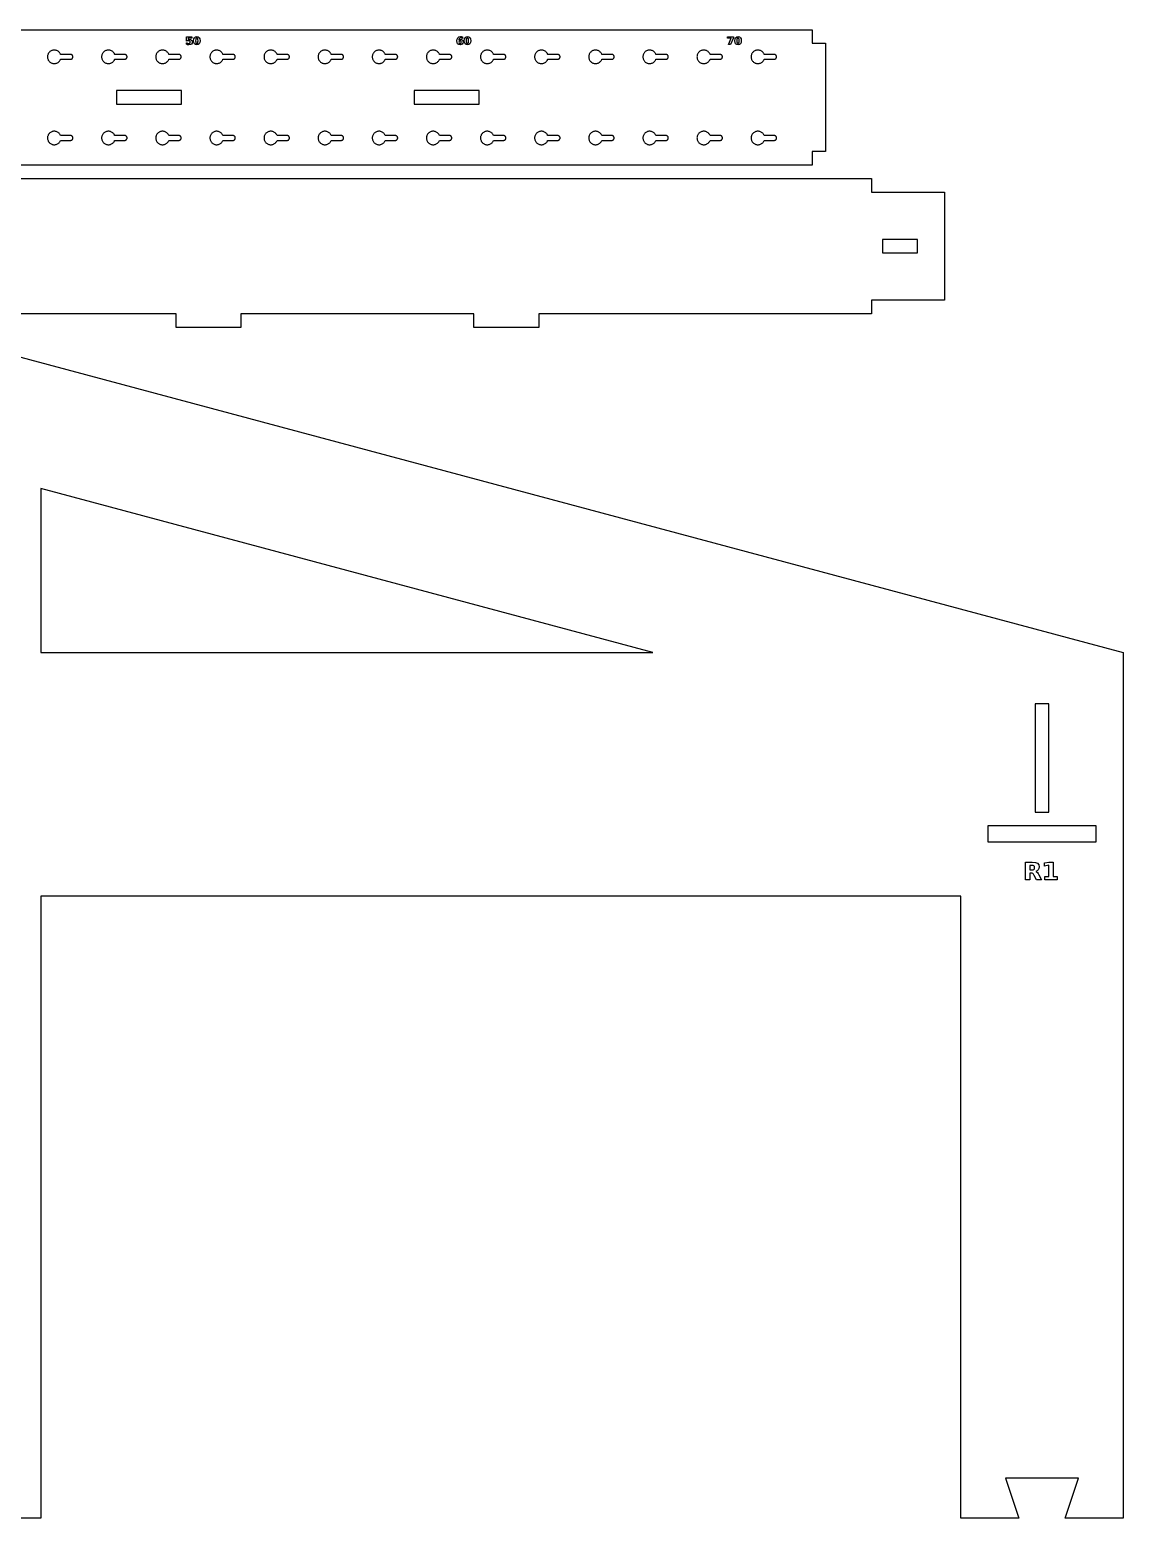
# Model space of a CAD drawing. Header units: millimetres. Extents: x 12 to 872, y 12 to 563.
# Drawn here: x 468 to 872, y 12 to 563 of the extents above; entities that cross this region are included whole.
import ezdxf

# ---------------------------------------------------------------- set-up
doc = ezdxf.new("R2010")
doc.units = ezdxf.units.MM
doc.layers.add('CUT', color=1, linetype='Continuous')
doc.layers.add('ENGRAVE', color=5, linetype='Continuous')

msp = doc.modelspace()

# ---------------------------------------------------------------- linework, layer by layer
at = {"layer": 'CUT', "color": 1}
for points in [[(12.5, 557.72), (17.5, 557.72), (17.5, 562.72), (757.5, 562.72), (757.5, 557.72), (762.5, 557.72), (762.5, 517.72), (757.5, 517.72), (757.5, 512.72), (17.5, 512.72), (17.5, 517.72), (12.5, 517.72)], [(479.09, 550.79), (479.27, 550.95), (479.43, 551.13), (479.58, 551.33), (479.7, 551.54), (479.81, 551.76), (479.83, 551.82), (483.5, 551.82), (483.59, 551.82), (483.68, 551.84), (483.76, 551.86), (483.84, 551.89), (483.92, 551.92), (484, 551.97), (484.07, 552.02), (484.14, 552.08), (484.2, 552.15), (484.25, 552.22), (484.29, 552.29), (484.33, 552.37), (484.36, 552.46), (484.38, 552.54), (484.4, 552.63), (484.4, 552.72), (484.4, 552.81), (484.38, 552.89), (484.36, 552.98), (484.33, 553.06), (484.29, 553.14), (484.25, 553.22), (484.2, 553.29), (484.14, 553.35), (484.07, 553.41), (484, 553.47), (483.92, 553.51), (483.84, 553.55), (483.76, 553.58), (483.68, 553.6), (483.59, 553.61), (483.5, 553.62), (479.83, 553.62), (479.81, 553.67), (479.7, 553.9), (479.58, 554.11), (479.43, 554.3), (479.27, 554.49), (479.09, 554.65), (478.89, 554.8), (478.68, 554.92), (478.46, 555.03), (478.23, 555.11), (477.99, 555.17), (477.75, 555.21), (477.5, 555.22), (477.25, 555.21), (477.01, 555.17), (476.77, 555.11), (476.54, 555.03), (476.32, 554.92), (476.11, 554.8), (475.91, 554.65), (475.73, 554.49), (475.57, 554.3), (475.42, 554.11), (475.3, 553.9), (475.19, 553.67), (475.11, 553.44), (475.05, 553.21), (475.01, 552.96), (475, 552.72), (475.01, 552.47), (475.05, 552.23), (475.11, 551.99), (475.19, 551.76), (475.3, 551.54), (475.42, 551.33), (475.57, 551.13), (475.73, 550.95), (475.91, 550.79), (476.11, 550.64), (476.32, 550.51), (476.54, 550.41), (476.77, 550.33), (477.01, 550.27), (477.25, 550.23), (477.5, 550.22), (477.75, 550.23), (477.99, 550.27), (478.23, 550.33), (478.46, 550.41), (478.68, 550.51), (478.89, 550.64)], [(499.09, 550.79), (499.27, 550.95), (499.43, 551.13), (499.58, 551.33), (499.7, 551.54), (499.81, 551.76), (499.83, 551.82), (503.5, 551.82), (503.59, 551.82), (503.68, 551.84), (503.76, 551.86), (503.84, 551.89), (503.92, 551.92), (504, 551.97), (504.07, 552.02), (504.14, 552.08), (504.2, 552.15), (504.25, 552.22), (504.29, 552.29), (504.33, 552.37), (504.36, 552.46), (504.38, 552.54), (504.4, 552.63), (504.4, 552.72), (504.4, 552.81), (504.38, 552.89), (504.36, 552.98), (504.33, 553.06), (504.29, 553.14), (504.25, 553.22), (504.2, 553.29), (504.14, 553.35), (504.07, 553.41), (504, 553.47), (503.92, 553.51), (503.84, 553.55), (503.76, 553.58), (503.68, 553.6), (503.59, 553.61), (503.5, 553.62), (499.83, 553.62), (499.81, 553.67), (499.7, 553.9), (499.58, 554.11), (499.43, 554.3), (499.27, 554.49), (499.09, 554.65), (498.89, 554.8), (498.68, 554.92), (498.46, 555.03), (498.23, 555.11), (497.99, 555.17), (497.75, 555.21), (497.5, 555.22), (497.25, 555.21), (497.01, 555.17), (496.77, 555.11), (496.54, 555.03), (496.32, 554.92), (496.11, 554.8), (495.91, 554.65), (495.73, 554.49), (495.57, 554.3), (495.42, 554.11), (495.3, 553.9), (495.19, 553.67), (495.11, 553.44), (495.05, 553.21), (495.01, 552.96), (495, 552.72), (495.01, 552.47), (495.05, 552.23), (495.11, 551.99), (495.19, 551.76), (495.3, 551.54), (495.42, 551.33), (495.57, 551.13), (495.73, 550.95), (495.91, 550.79), (496.11, 550.64), (496.32, 550.51), (496.54, 550.41), (496.77, 550.33), (497.01, 550.27), (497.25, 550.23), (497.5, 550.22), (497.75, 550.23), (497.99, 550.27), (498.23, 550.33), (498.46, 550.41), (498.68, 550.51), (498.89, 550.64)], [(518.89, 550.64), (519.09, 550.79), (519.27, 550.95), (519.43, 551.13), (519.58, 551.33), (519.7, 551.54), (519.81, 551.76), (519.83, 551.82), (523.5, 551.82), (523.59, 551.82), (523.68, 551.84), (523.76, 551.86), (523.84, 551.89), (523.92, 551.92), (524, 551.97), (524.07, 552.02), (524.14, 552.08), (524.2, 552.15), (524.25, 552.22), (524.29, 552.29), (524.33, 552.37), (524.36, 552.46), (524.38, 552.54), (524.4, 552.63), (524.4, 552.72), (524.4, 552.81), (524.38, 552.89), (524.36, 552.98), (524.33, 553.06), (524.29, 553.14), (524.25, 553.22), (524.2, 553.29), (524.14, 553.35), (524.07, 553.41), (524, 553.47), (523.92, 553.51), (523.84, 553.55), (523.76, 553.58), (523.68, 553.6), (523.59, 553.61), (523.5, 553.62), (519.83, 553.62), (519.81, 553.67), (519.7, 553.9), (519.58, 554.11), (519.43, 554.3), (519.27, 554.49), (519.09, 554.65), (518.89, 554.8), (518.68, 554.92), (518.46, 555.03), (518.23, 555.11), (517.99, 555.17), (517.75, 555.21), (517.5, 555.22), (517.25, 555.21), (517.01, 555.17), (516.77, 555.11), (516.54, 555.03), (516.32, 554.92), (516.11, 554.8), (515.91, 554.65), (515.73, 554.49), (515.57, 554.3), (515.42, 554.11), (515.3, 553.9), (515.19, 553.67), (515.11, 553.44), (515.05, 553.21), (515.01, 552.96), (515, 552.72), (515.01, 552.47), (515.05, 552.23), (515.11, 551.99), (515.19, 551.76), (515.3, 551.54), (515.42, 551.33), (515.57, 551.13), (515.73, 550.95), (515.91, 550.79), (516.11, 550.64), (516.32, 550.51), (516.54, 550.41), (516.77, 550.33), (517.01, 550.27), (517.25, 550.23), (517.5, 550.22), (517.75, 550.23), (517.99, 550.27), (518.23, 550.33), (518.46, 550.41), (518.68, 550.51)], [(539.09, 550.79), (539.27, 550.95), (539.43, 551.13), (539.58, 551.33), (539.7, 551.54), (539.81, 551.76), (539.83, 551.82), (543.5, 551.82), (543.59, 551.82), (543.68, 551.84), (543.76, 551.86), (543.84, 551.89), (543.92, 551.92), (544, 551.97), (544.07, 552.02), (544.14, 552.08), (544.2, 552.15), (544.25, 552.22), (544.29, 552.29), (544.33, 552.37), (544.36, 552.46), (544.38, 552.54), (544.4, 552.63), (544.4, 552.72), (544.4, 552.81), (544.38, 552.89), (544.36, 552.98), (544.33, 553.06), (544.29, 553.14), (544.25, 553.22), (544.2, 553.29), (544.14, 553.35), (544.07, 553.41), (544, 553.47), (543.92, 553.51), (543.84, 553.55), (543.76, 553.58), (543.68, 553.6), (543.59, 553.61), (543.5, 553.62), (539.83, 553.62), (539.81, 553.67), (539.7, 553.9), (539.58, 554.11), (539.43, 554.3), (539.27, 554.49), (539.09, 554.65), (538.89, 554.8), (538.68, 554.92), (538.46, 555.03), (538.23, 555.11), (537.99, 555.17), (537.75, 555.21), (537.5, 555.22), (537.25, 555.21), (537.01, 555.17), (536.77, 555.11), (536.54, 555.03), (536.32, 554.92), (536.11, 554.8), (535.91, 554.65), (535.73, 554.49), (535.57, 554.3), (535.42, 554.11), (535.3, 553.9), (535.19, 553.67), (535.11, 553.44), (535.05, 553.21), (535.01, 552.96), (535, 552.72), (535.01, 552.47), (535.05, 552.23), (535.11, 551.99), (535.19, 551.76), (535.3, 551.54), (535.42, 551.33), (535.57, 551.13), (535.73, 550.95), (535.91, 550.79), (536.11, 550.64), (536.32, 550.51), (536.54, 550.41), (536.77, 550.33), (537.01, 550.27), (537.25, 550.23), (537.5, 550.22), (537.75, 550.23), (537.99, 550.27), (538.23, 550.33), (538.46, 550.41), (538.68, 550.51), (538.89, 550.64)], [(559.09, 550.79), (559.27, 550.95), (559.43, 551.13), (559.58, 551.33), (559.7, 551.54), (559.81, 551.76), (559.83, 551.82), (563.5, 551.82), (563.59, 551.82), (563.68, 551.84), (563.76, 551.86), (563.84, 551.89), (563.92, 551.92), (564, 551.97), (564.07, 552.02), (564.14, 552.08), (564.2, 552.15), (564.25, 552.22), (564.29, 552.29), (564.33, 552.37), (564.36, 552.46), (564.38, 552.54), (564.4, 552.63), (564.4, 552.72), (564.4, 552.81), (564.38, 552.89), (564.36, 552.98), (564.33, 553.06), (564.29, 553.14), (564.25, 553.22), (564.2, 553.29), (564.14, 553.35), (564.07, 553.41), (564, 553.47), (563.92, 553.51), (563.84, 553.55), (563.76, 553.58), (563.68, 553.6), (563.59, 553.61), (563.5, 553.62), (559.83, 553.62), (559.81, 553.67), (559.7, 553.9), (559.58, 554.11), (559.43, 554.3), (559.27, 554.49), (559.09, 554.65), (558.89, 554.8), (558.68, 554.92), (558.46, 555.03), (558.23, 555.11), (557.99, 555.17), (557.75, 555.21), (557.5, 555.22), (557.25, 555.21), (557.01, 555.17), (556.77, 555.11), (556.54, 555.03), (556.32, 554.92), (556.11, 554.8), (555.91, 554.65), (555.73, 554.49), (555.57, 554.3), (555.42, 554.11), (555.3, 553.9), (555.19, 553.67), (555.11, 553.44), (555.05, 553.21), (555.01, 552.96), (555, 552.72), (555.01, 552.47), (555.05, 552.23), (555.11, 551.99), (555.19, 551.76), (555.3, 551.54), (555.42, 551.33), (555.57, 551.13), (555.73, 550.95), (555.91, 550.79), (556.11, 550.64), (556.32, 550.51), (556.54, 550.41), (556.77, 550.33), (557.01, 550.27), (557.25, 550.23), (557.5, 550.22), (557.75, 550.23), (557.99, 550.27), (558.23, 550.33), (558.46, 550.41), (558.68, 550.51), (558.89, 550.64)], [(578.89, 550.64), (579.09, 550.79), (579.27, 550.95), (579.43, 551.13), (579.58, 551.33), (579.7, 551.54), (579.81, 551.76), (579.83, 551.82), (583.5, 551.82), (583.59, 551.82), (583.68, 551.84), (583.76, 551.86), (583.84, 551.89), (583.92, 551.92), (584, 551.97), (584.07, 552.02), (584.14, 552.08), (584.2, 552.15), (584.25, 552.22), (584.29, 552.29), (584.33, 552.37), (584.36, 552.46), (584.38, 552.54), (584.4, 552.63), (584.4, 552.72), (584.4, 552.81), (584.38, 552.89), (584.36, 552.98), (584.33, 553.06), (584.29, 553.14), (584.25, 553.22), (584.2, 553.29), (584.14, 553.35), (584.07, 553.41), (584, 553.47), (583.92, 553.51), (583.84, 553.55), (583.76, 553.58), (583.68, 553.6), (583.59, 553.61), (583.5, 553.62), (579.83, 553.62), (579.81, 553.67), (579.7, 553.9), (579.58, 554.11), (579.43, 554.3), (579.27, 554.49), (579.09, 554.65), (578.89, 554.8), (578.68, 554.92), (578.46, 555.03), (578.23, 555.11), (577.99, 555.17), (577.75, 555.21), (577.5, 555.22), (577.25, 555.21), (577.01, 555.17), (576.77, 555.11), (576.54, 555.03), (576.32, 554.92), (576.11, 554.8), (575.91, 554.65), (575.73, 554.49), (575.57, 554.3), (575.42, 554.11), (575.3, 553.9), (575.19, 553.67), (575.11, 553.44), (575.05, 553.21), (575.01, 552.96), (575, 552.72), (575.01, 552.47), (575.05, 552.23), (575.11, 551.99), (575.19, 551.76), (575.3, 551.54), (575.42, 551.33), (575.57, 551.13), (575.73, 550.95), (575.91, 550.79), (576.11, 550.64), (576.32, 550.51), (576.54, 550.41), (576.77, 550.33), (577.01, 550.27), (577.25, 550.23), (577.5, 550.22), (577.75, 550.23), (577.99, 550.27), (578.23, 550.33), (578.46, 550.41), (578.68, 550.51)], [(599.09, 550.79), (599.27, 550.95), (599.43, 551.13), (599.58, 551.33), (599.7, 551.54), (599.81, 551.76), (599.83, 551.82), (603.5, 551.82), (603.59, 551.82), (603.68, 551.84), (603.76, 551.86), (603.84, 551.89), (603.92, 551.92), (604, 551.97), (604.07, 552.02), (604.14, 552.08), (604.2, 552.15), (604.25, 552.22), (604.29, 552.29), (604.33, 552.37), (604.36, 552.46), (604.38, 552.54), (604.4, 552.63), (604.4, 552.72), (604.4, 552.81), (604.38, 552.89), (604.36, 552.98), (604.33, 553.06), (604.29, 553.14), (604.25, 553.22), (604.2, 553.29), (604.14, 553.35), (604.07, 553.41), (604, 553.47), (603.92, 553.51), (603.84, 553.55), (603.76, 553.58), (603.68, 553.6), (603.59, 553.61), (603.5, 553.62), (599.83, 553.62), (599.81, 553.67), (599.7, 553.9), (599.58, 554.11), (599.43, 554.3), (599.27, 554.49), (599.09, 554.65), (598.89, 554.8), (598.68, 554.92), (598.46, 555.03), (598.23, 555.11), (597.99, 555.17), (597.75, 555.21), (597.5, 555.22), (597.25, 555.21), (597.01, 555.17), (596.77, 555.11), (596.54, 555.03), (596.32, 554.92), (596.11, 554.8), (595.91, 554.65), (595.73, 554.49), (595.57, 554.3), (595.42, 554.11), (595.3, 553.9), (595.19, 553.67), (595.11, 553.44), (595.05, 553.21), (595.01, 552.96), (595, 552.72), (595.01, 552.47), (595.05, 552.23), (595.11, 551.99), (595.19, 551.76), (595.3, 551.54), (595.42, 551.33), (595.57, 551.13), (595.73, 550.95), (595.91, 550.79), (596.11, 550.64), (596.32, 550.51), (596.54, 550.41), (596.77, 550.33), (597.01, 550.27), (597.25, 550.23), (597.5, 550.22), (597.75, 550.23), (597.99, 550.27), (598.23, 550.33), (598.46, 550.41), (598.68, 550.51), (598.89, 550.64)], [(618.89, 550.64), (619.09, 550.79), (619.27, 550.95), (619.43, 551.13), (619.58, 551.33), (619.7, 551.54), (619.81, 551.76), (619.83, 551.82), (623.5, 551.82), (623.59, 551.82), (623.68, 551.84), (623.76, 551.86), (623.84, 551.89), (623.92, 551.92), (624, 551.97), (624.07, 552.02), (624.14, 552.08), (624.2, 552.15), (624.25, 552.22), (624.29, 552.29), (624.33, 552.37), (624.36, 552.46), (624.38, 552.54), (624.4, 552.63), (624.4, 552.72), (624.4, 552.81), (624.38, 552.89), (624.36, 552.98), (624.33, 553.06), (624.29, 553.14), (624.25, 553.22), (624.2, 553.29), (624.14, 553.35), (624.07, 553.41), (624, 553.47), (623.92, 553.51), (623.84, 553.55), (623.76, 553.58), (623.68, 553.6), (623.59, 553.61), (623.5, 553.62), (619.83, 553.62), (619.81, 553.67), (619.7, 553.9), (619.58, 554.11), (619.43, 554.3), (619.27, 554.49), (619.09, 554.65), (618.89, 554.8), (618.68, 554.92), (618.46, 555.03), (618.23, 555.11), (617.99, 555.17), (617.75, 555.21), (617.5, 555.22), (617.25, 555.21), (617.01, 555.17), (616.77, 555.11), (616.54, 555.03), (616.32, 554.92), (616.11, 554.8), (615.91, 554.65), (615.73, 554.49), (615.57, 554.3), (615.42, 554.11), (615.3, 553.9), (615.19, 553.67), (615.11, 553.44), (615.05, 553.21), (615.01, 552.96), (615, 552.72), (615.01, 552.47), (615.05, 552.23), (615.11, 551.99), (615.19, 551.76), (615.3, 551.54), (615.42, 551.33), (615.57, 551.13), (615.73, 550.95), (615.91, 550.79), (616.11, 550.64), (616.32, 550.51), (616.54, 550.41), (616.77, 550.33), (617.01, 550.27), (617.25, 550.23), (617.5, 550.22), (617.75, 550.23), (617.99, 550.27), (618.23, 550.33), (618.46, 550.41), (618.68, 550.51)], [(638.89, 550.64), (639.09, 550.79), (639.27, 550.95), (639.43, 551.13), (639.58, 551.33), (639.7, 551.54), (639.81, 551.76), (639.83, 551.82), (643.5, 551.82), (643.59, 551.82), (643.68, 551.84), (643.76, 551.86), (643.84, 551.89), (643.92, 551.92), (644, 551.97), (644.07, 552.02), (644.14, 552.08), (644.2, 552.15), (644.25, 552.22), (644.29, 552.29), (644.33, 552.37), (644.36, 552.46), (644.38, 552.54), (644.4, 552.63), (644.4, 552.72), (644.4, 552.81), (644.38, 552.89), (644.36, 552.98), (644.33, 553.06), (644.29, 553.14), (644.25, 553.22), (644.2, 553.29), (644.14, 553.35), (644.07, 553.41), (644, 553.47), (643.92, 553.51), (643.84, 553.55), (643.76, 553.58), (643.68, 553.6), (643.59, 553.61), (643.5, 553.62), (639.83, 553.62), (639.81, 553.67), (639.7, 553.9), (639.58, 554.11), (639.43, 554.3), (639.27, 554.49), (639.09, 554.65), (638.89, 554.8), (638.68, 554.92), (638.46, 555.03), (638.23, 555.11), (637.99, 555.17), (637.75, 555.21), (637.5, 555.22), (637.25, 555.21), (637.01, 555.17), (636.77, 555.11), (636.54, 555.03), (636.32, 554.92), (636.11, 554.8), (635.91, 554.65), (635.73, 554.49), (635.57, 554.3), (635.42, 554.11), (635.3, 553.9), (635.19, 553.67), (635.11, 553.44), (635.05, 553.21), (635.01, 552.96), (635, 552.72), (635.01, 552.47), (635.05, 552.23), (635.11, 551.99), (635.19, 551.76), (635.3, 551.54), (635.42, 551.33), (635.57, 551.13), (635.73, 550.95), (635.91, 550.79), (636.11, 550.64), (636.32, 550.51), (636.54, 550.41), (636.77, 550.33), (637.01, 550.27), (637.25, 550.23), (637.5, 550.22), (637.75, 550.23), (637.99, 550.27), (638.23, 550.33), (638.46, 550.41), (638.68, 550.51)], [(659.09, 550.79), (659.27, 550.95), (659.43, 551.13), (659.58, 551.33), (659.7, 551.54), (659.81, 551.76), (659.83, 551.82), (663.5, 551.82), (663.59, 551.82), (663.68, 551.84), (663.76, 551.86), (663.84, 551.89), (663.92, 551.92), (664, 551.97), (664.07, 552.02), (664.14, 552.08), (664.2, 552.15), (664.25, 552.22), (664.29, 552.29), (664.33, 552.37), (664.36, 552.46), (664.38, 552.54), (664.4, 552.63), (664.4, 552.72), (664.4, 552.81), (664.38, 552.89), (664.36, 552.98), (664.33, 553.06), (664.29, 553.14), (664.25, 553.22), (664.2, 553.29), (664.14, 553.35), (664.07, 553.41), (664, 553.47), (663.92, 553.51), (663.84, 553.55), (663.76, 553.58), (663.68, 553.6), (663.59, 553.61), (663.5, 553.62), (659.83, 553.62), (659.81, 553.67), (659.7, 553.9), (659.58, 554.11), (659.43, 554.3), (659.27, 554.49), (659.09, 554.65), (658.89, 554.8), (658.68, 554.92), (658.46, 555.03), (658.23, 555.11), (657.99, 555.17), (657.75, 555.21), (657.5, 555.22), (657.25, 555.21), (657.01, 555.17), (656.77, 555.11), (656.54, 555.03), (656.32, 554.92), (656.11, 554.8), (655.91, 554.65), (655.73, 554.49), (655.57, 554.3), (655.42, 554.11), (655.3, 553.9), (655.19, 553.67), (655.11, 553.44), (655.05, 553.21), (655.01, 552.96), (655, 552.72), (655.01, 552.47), (655.05, 552.23), (655.11, 551.99), (655.19, 551.76), (655.3, 551.54), (655.42, 551.33), (655.57, 551.13), (655.73, 550.95), (655.91, 550.79), (656.11, 550.64), (656.32, 550.51), (656.54, 550.41), (656.77, 550.33), (657.01, 550.27), (657.25, 550.23), (657.5, 550.22), (657.75, 550.23), (657.99, 550.27), (658.23, 550.33), (658.46, 550.41), (658.68, 550.51), (658.89, 550.64)], [(679.09, 550.79), (679.27, 550.95), (679.43, 551.13), (679.58, 551.33), (679.7, 551.54), (679.81, 551.76), (679.83, 551.82), (683.5, 551.82), (683.59, 551.82), (683.68, 551.84), (683.76, 551.86), (683.84, 551.89), (683.92, 551.92), (684, 551.97), (684.07, 552.02), (684.14, 552.08), (684.2, 552.15), (684.25, 552.22), (684.29, 552.29), (684.33, 552.37), (684.36, 552.46), (684.38, 552.54), (684.4, 552.63), (684.4, 552.72), (684.4, 552.81), (684.38, 552.89), (684.36, 552.98), (684.33, 553.06), (684.29, 553.14), (684.25, 553.22), (684.2, 553.29), (684.14, 553.35), (684.07, 553.41), (684, 553.47), (683.92, 553.51), (683.84, 553.55), (683.76, 553.58), (683.68, 553.6), (683.59, 553.61), (683.5, 553.62), (679.83, 553.62), (679.81, 553.67), (679.7, 553.9), (679.58, 554.11), (679.43, 554.3), (679.27, 554.49), (679.09, 554.65), (678.89, 554.8), (678.68, 554.92), (678.46, 555.03), (678.23, 555.11), (677.99, 555.17), (677.75, 555.21), (677.5, 555.22), (677.25, 555.21), (677.01, 555.17), (676.77, 555.11), (676.54, 555.03), (676.32, 554.92), (676.11, 554.8), (675.91, 554.65), (675.73, 554.49), (675.57, 554.3), (675.42, 554.11), (675.3, 553.9), (675.19, 553.67), (675.11, 553.44), (675.05, 553.21), (675.01, 552.96), (675, 552.72), (675.01, 552.47), (675.05, 552.23), (675.11, 551.99), (675.19, 551.76), (675.3, 551.54), (675.42, 551.33), (675.57, 551.13), (675.73, 550.95), (675.91, 550.79), (676.11, 550.64), (676.32, 550.51), (676.54, 550.41), (676.77, 550.33), (677.01, 550.27), (677.25, 550.23), (677.5, 550.22), (677.75, 550.23), (677.99, 550.27), (678.23, 550.33), (678.46, 550.41), (678.68, 550.51), (678.89, 550.64)], [(698.89, 550.64), (699.09, 550.79), (699.27, 550.95), (699.43, 551.13), (699.58, 551.33), (699.7, 551.54), (699.81, 551.76), (699.83, 551.82), (703.5, 551.82), (703.59, 551.82), (703.68, 551.84), (703.76, 551.86), (703.84, 551.89), (703.92, 551.92), (704, 551.97), (704.07, 552.02), (704.14, 552.08), (704.2, 552.15), (704.25, 552.22), (704.29, 552.29), (704.33, 552.37), (704.36, 552.46), (704.38, 552.54), (704.4, 552.63), (704.4, 552.72), (704.4, 552.81), (704.38, 552.89), (704.36, 552.98), (704.33, 553.06), (704.29, 553.14), (704.25, 553.22), (704.2, 553.29), (704.14, 553.35), (704.07, 553.41), (704, 553.47), (703.92, 553.51), (703.84, 553.55), (703.76, 553.58), (703.68, 553.6), (703.59, 553.61), (703.5, 553.62), (699.83, 553.62), (699.81, 553.67), (699.7, 553.9), (699.58, 554.11), (699.43, 554.3), (699.27, 554.49), (699.09, 554.65), (698.89, 554.8), (698.68, 554.92), (698.46, 555.03), (698.23, 555.11), (697.99, 555.17), (697.75, 555.21), (697.5, 555.22), (697.25, 555.21), (697.01, 555.17), (696.77, 555.11), (696.54, 555.03), (696.32, 554.92), (696.11, 554.8), (695.91, 554.65), (695.73, 554.49), (695.57, 554.3), (695.42, 554.11), (695.3, 553.9), (695.19, 553.67), (695.11, 553.44), (695.05, 553.21), (695.01, 552.96), (695, 552.72), (695.01, 552.47), (695.05, 552.23), (695.11, 551.99), (695.19, 551.76), (695.3, 551.54), (695.42, 551.33), (695.57, 551.13), (695.73, 550.95), (695.91, 550.79), (696.11, 550.64), (696.32, 550.51), (696.54, 550.41), (696.77, 550.33), (697.01, 550.27), (697.25, 550.23), (697.5, 550.22), (697.75, 550.23), (697.99, 550.27), (698.23, 550.33), (698.46, 550.41), (698.68, 550.51)], [(719.09, 550.79), (719.27, 550.95), (719.43, 551.13), (719.58, 551.33), (719.7, 551.54), (719.81, 551.76), (719.83, 551.82), (723.5, 551.82), (723.59, 551.82), (723.68, 551.84), (723.76, 551.86), (723.84, 551.89), (723.92, 551.92), (724, 551.97), (724.07, 552.02), (724.14, 552.08), (724.2, 552.15), (724.25, 552.22), (724.29, 552.29), (724.33, 552.37), (724.36, 552.46), (724.38, 552.54), (724.4, 552.63), (724.4, 552.72), (724.4, 552.81), (724.38, 552.89), (724.36, 552.98), (724.33, 553.06), (724.29, 553.14), (724.25, 553.22), (724.2, 553.29), (724.14, 553.35), (724.07, 553.41), (724, 553.47), (723.92, 553.51), (723.84, 553.55), (723.76, 553.58), (723.68, 553.6), (723.59, 553.61), (723.5, 553.62), (719.83, 553.62), (719.81, 553.67), (719.7, 553.9), (719.58, 554.11), (719.43, 554.3), (719.27, 554.49), (719.09, 554.65), (718.89, 554.8), (718.68, 554.92), (718.46, 555.03), (718.23, 555.11), (717.99, 555.17), (717.75, 555.21), (717.5, 555.22), (717.25, 555.21), (717.01, 555.17), (716.77, 555.11), (716.54, 555.03), (716.32, 554.92), (716.11, 554.8), (715.91, 554.65), (715.73, 554.49), (715.57, 554.3), (715.42, 554.11), (715.3, 553.9), (715.19, 553.67), (715.11, 553.44), (715.05, 553.21), (715.01, 552.96), (715, 552.72), (715.01, 552.47), (715.05, 552.23), (715.11, 551.99), (715.19, 551.76), (715.3, 551.54), (715.42, 551.33), (715.57, 551.13), (715.73, 550.95), (715.91, 550.79), (716.11, 550.64), (716.32, 550.51), (716.54, 550.41), (716.77, 550.33), (717.01, 550.27), (717.25, 550.23), (717.5, 550.22), (717.75, 550.23), (717.99, 550.27), (718.23, 550.33), (718.46, 550.41), (718.68, 550.51), (718.89, 550.64)], [(738.89, 550.64), (739.09, 550.79), (739.27, 550.95), (739.43, 551.13), (739.58, 551.33), (739.7, 551.54), (739.81, 551.76), (739.83, 551.82), (743.5, 551.82), (743.59, 551.82), (743.68, 551.84), (743.76, 551.86), (743.84, 551.89), (743.92, 551.92), (744, 551.97), (744.07, 552.02), (744.14, 552.08), (744.2, 552.15), (744.25, 552.22), (744.29, 552.29), (744.33, 552.37), (744.36, 552.46), (744.38, 552.54), (744.4, 552.63), (744.4, 552.72), (744.4, 552.81), (744.38, 552.89), (744.36, 552.98), (744.33, 553.06), (744.29, 553.14), (744.25, 553.22), (744.2, 553.29), (744.14, 553.35), (744.07, 553.41), (744, 553.47), (743.92, 553.51), (743.84, 553.55), (743.76, 553.58), (743.68, 553.6), (743.59, 553.61), (743.5, 553.62), (739.83, 553.62), (739.81, 553.67), (739.7, 553.9), (739.58, 554.11), (739.43, 554.3), (739.27, 554.49), (739.09, 554.65), (738.89, 554.8), (738.68, 554.92), (738.46, 555.03), (738.23, 555.11), (737.99, 555.17), (737.75, 555.21), (737.5, 555.22), (737.25, 555.21), (737.01, 555.17), (736.77, 555.11), (736.54, 555.03), (736.32, 554.92), (736.11, 554.8), (735.91, 554.65), (735.73, 554.49), (735.57, 554.3), (735.42, 554.11), (735.3, 553.9), (735.19, 553.67), (735.11, 553.44), (735.05, 553.21), (735.01, 552.96), (735, 552.72), (735.01, 552.47), (735.05, 552.23), (735.11, 551.99), (735.19, 551.76), (735.3, 551.54), (735.42, 551.33), (735.57, 551.13), (735.73, 550.95), (735.91, 550.79), (736.11, 550.64), (736.32, 550.51), (736.54, 550.41), (736.77, 550.33), (737.01, 550.27), (737.25, 550.23), (737.5, 550.22), (737.75, 550.23), (737.99, 550.27), (738.23, 550.33), (738.46, 550.41), (738.68, 550.51)], [(500.5, 535.22), (524.5, 535.22), (524.5, 540.22), (500.5, 540.22)], [(610.5, 535.22), (634.5, 535.22), (634.5, 540.22), (610.5, 540.22)], [(478.89, 520.64), (479.09, 520.79), (479.27, 520.95), (479.43, 521.13), (479.58, 521.33), (479.7, 521.54), (479.81, 521.76), (479.83, 521.82), (483.5, 521.82), (483.59, 521.82), (483.68, 521.84), (483.76, 521.86), (483.84, 521.89), (483.92, 521.92), (484, 521.97), (484.07, 522.02), (484.14, 522.08), (484.2, 522.15), (484.25, 522.22), (484.29, 522.29), (484.33, 522.37), (484.36, 522.46), (484.38, 522.54), (484.4, 522.63), (484.4, 522.72), (484.4, 522.81), (484.38, 522.89), (484.36, 522.98), (484.33, 523.06), (484.29, 523.14), (484.25, 523.22), (484.2, 523.29), (484.14, 523.35), (484.07, 523.41), (484, 523.47), (483.92, 523.51), (483.84, 523.55), (483.76, 523.58), (483.68, 523.6), (483.59, 523.61), (483.5, 523.62), (479.83, 523.62), (479.81, 523.67), (479.7, 523.9), (479.58, 524.11), (479.43, 524.3), (479.27, 524.49), (479.09, 524.65), (478.89, 524.8), (478.68, 524.92), (478.46, 525.03), (478.23, 525.11), (477.99, 525.17), (477.75, 525.21), (477.5, 525.22), (477.25, 525.21), (477.01, 525.17), (476.77, 525.11), (476.54, 525.03), (476.32, 524.92), (476.11, 524.8), (475.91, 524.65), (475.73, 524.49), (475.57, 524.3), (475.42, 524.11), (475.3, 523.9), (475.19, 523.67), (475.11, 523.44), (475.05, 523.21), (475.01, 522.96), (475, 522.72), (475.01, 522.47), (475.05, 522.23), (475.11, 521.99), (475.19, 521.76), (475.3, 521.54), (475.42, 521.33), (475.57, 521.13), (475.73, 520.95), (475.91, 520.79), (476.11, 520.64), (476.32, 520.51), (476.54, 520.41), (476.77, 520.33), (477.01, 520.27), (477.25, 520.23), (477.5, 520.22), (477.75, 520.23), (477.99, 520.27), (478.23, 520.33), (478.46, 520.41), (478.68, 520.51)], [(499.09, 520.79), (499.27, 520.95), (499.43, 521.13), (499.58, 521.33), (499.7, 521.54), (499.81, 521.76), (499.83, 521.82), (503.5, 521.82), (503.59, 521.82), (503.68, 521.84), (503.76, 521.86), (503.84, 521.89), (503.92, 521.92), (504, 521.97), (504.07, 522.02), (504.14, 522.08), (504.2, 522.15), (504.25, 522.22), (504.29, 522.29), (504.33, 522.37), (504.36, 522.46), (504.38, 522.54), (504.4, 522.63), (504.4, 522.72), (504.4, 522.81), (504.38, 522.89), (504.36, 522.98), (504.33, 523.06), (504.29, 523.14), (504.25, 523.22), (504.2, 523.29), (504.14, 523.35), (504.07, 523.41), (504, 523.47), (503.92, 523.51), (503.84, 523.55), (503.76, 523.58), (503.68, 523.6), (503.59, 523.61), (503.5, 523.62), (499.83, 523.62), (499.81, 523.67), (499.7, 523.9), (499.58, 524.11), (499.43, 524.3), (499.27, 524.49), (499.09, 524.65), (498.89, 524.8), (498.68, 524.92), (498.46, 525.03), (498.23, 525.11), (497.99, 525.17), (497.75, 525.21), (497.5, 525.22), (497.25, 525.21), (497.01, 525.17), (496.77, 525.11), (496.54, 525.03), (496.32, 524.92), (496.11, 524.8), (495.91, 524.65), (495.73, 524.49), (495.57, 524.3), (495.42, 524.11), (495.3, 523.9), (495.19, 523.67), (495.11, 523.44), (495.05, 523.21), (495.01, 522.96), (495, 522.72), (495.01, 522.47), (495.05, 522.23), (495.11, 521.99), (495.19, 521.76), (495.3, 521.54), (495.42, 521.33), (495.57, 521.13), (495.73, 520.95), (495.91, 520.79), (496.11, 520.64), (496.32, 520.51), (496.54, 520.41), (496.77, 520.33), (497.01, 520.27), (497.25, 520.23), (497.5, 520.22), (497.75, 520.23), (497.99, 520.27), (498.23, 520.33), (498.46, 520.41), (498.68, 520.51), (498.89, 520.64)], [(519.09, 520.79), (519.27, 520.95), (519.43, 521.13), (519.58, 521.33), (519.7, 521.54), (519.81, 521.76), (519.83, 521.82), (523.5, 521.82), (523.59, 521.82), (523.68, 521.84), (523.76, 521.86), (523.84, 521.89), (523.92, 521.92), (524, 521.97), (524.07, 522.02), (524.14, 522.08), (524.2, 522.15), (524.25, 522.22), (524.29, 522.29), (524.33, 522.37), (524.36, 522.46), (524.38, 522.54), (524.4, 522.63), (524.4, 522.72), (524.4, 522.81), (524.38, 522.89), (524.36, 522.98), (524.33, 523.06), (524.29, 523.14), (524.25, 523.22), (524.2, 523.29), (524.14, 523.35), (524.07, 523.41), (524, 523.47), (523.92, 523.51), (523.84, 523.55), (523.76, 523.58), (523.68, 523.6), (523.59, 523.61), (523.5, 523.62), (519.83, 523.62), (519.81, 523.67), (519.7, 523.9), (519.58, 524.11), (519.43, 524.3), (519.27, 524.49), (519.09, 524.65), (518.89, 524.8), (518.68, 524.92), (518.46, 525.03), (518.23, 525.11), (517.99, 525.17), (517.75, 525.21), (517.5, 525.22), (517.25, 525.21), (517.01, 525.17), (516.77, 525.11), (516.54, 525.03), (516.32, 524.92), (516.11, 524.8), (515.91, 524.65), (515.73, 524.49), (515.57, 524.3), (515.42, 524.11), (515.3, 523.9), (515.19, 523.67), (515.11, 523.44), (515.05, 523.21), (515.01, 522.96), (515, 522.72), (515.01, 522.47), (515.05, 522.23), (515.11, 521.99), (515.19, 521.76), (515.3, 521.54), (515.42, 521.33), (515.57, 521.13), (515.73, 520.95), (515.91, 520.79), (516.11, 520.64), (516.32, 520.51), (516.54, 520.41), (516.77, 520.33), (517.01, 520.27), (517.25, 520.23), (517.5, 520.22), (517.75, 520.23), (517.99, 520.27), (518.23, 520.33), (518.46, 520.41), (518.68, 520.51), (518.89, 520.64)], [(539.09, 520.79), (539.27, 520.95), (539.43, 521.13), (539.58, 521.33), (539.7, 521.54), (539.81, 521.76), (539.83, 521.82), (543.5, 521.82), (543.59, 521.82), (543.68, 521.84), (543.76, 521.86), (543.84, 521.89), (543.92, 521.92), (544, 521.97), (544.07, 522.02), (544.14, 522.08), (544.2, 522.15), (544.25, 522.22), (544.29, 522.29), (544.33, 522.37), (544.36, 522.46), (544.38, 522.54), (544.4, 522.63), (544.4, 522.72), (544.4, 522.81), (544.38, 522.89), (544.36, 522.98), (544.33, 523.06), (544.29, 523.14), (544.25, 523.22), (544.2, 523.29), (544.14, 523.35), (544.07, 523.41), (544, 523.47), (543.92, 523.51), (543.84, 523.55), (543.76, 523.58), (543.68, 523.6), (543.59, 523.61), (543.5, 523.62), (539.83, 523.62), (539.81, 523.67), (539.7, 523.9), (539.58, 524.11), (539.43, 524.3), (539.27, 524.49), (539.09, 524.65), (538.89, 524.8), (538.68, 524.92), (538.46, 525.03), (538.23, 525.11), (537.99, 525.17), (537.75, 525.21), (537.5, 525.22), (537.25, 525.21), (537.01, 525.17), (536.77, 525.11), (536.54, 525.03), (536.32, 524.92), (536.11, 524.8), (535.91, 524.65), (535.73, 524.49), (535.57, 524.3), (535.42, 524.11), (535.3, 523.9), (535.19, 523.67), (535.11, 523.44), (535.05, 523.21), (535.01, 522.96), (535, 522.72), (535.01, 522.47), (535.05, 522.23), (535.11, 521.99), (535.19, 521.76), (535.3, 521.54), (535.42, 521.33), (535.57, 521.13), (535.73, 520.95), (535.91, 520.79), (536.11, 520.64), (536.32, 520.51), (536.54, 520.41), (536.77, 520.33), (537.01, 520.27), (537.25, 520.23), (537.5, 520.22), (537.75, 520.23), (537.99, 520.27), (538.23, 520.33), (538.46, 520.41), (538.68, 520.51), (538.89, 520.64)], [(558.89, 520.64), (559.09, 520.79), (559.27, 520.95), (559.43, 521.13), (559.58, 521.33), (559.7, 521.54), (559.81, 521.76), (559.83, 521.82), (563.5, 521.82), (563.59, 521.82), (563.68, 521.84), (563.76, 521.86), (563.84, 521.89), (563.92, 521.92), (564, 521.97), (564.07, 522.02), (564.14, 522.08), (564.2, 522.15), (564.25, 522.22), (564.29, 522.29), (564.33, 522.37), (564.36, 522.46), (564.38, 522.54), (564.4, 522.63), (564.4, 522.72), (564.4, 522.81), (564.38, 522.89), (564.36, 522.98), (564.33, 523.06), (564.29, 523.14), (564.25, 523.22), (564.2, 523.29), (564.14, 523.35), (564.07, 523.41), (564, 523.47), (563.92, 523.51), (563.84, 523.55), (563.76, 523.58), (563.68, 523.6), (563.59, 523.61), (563.5, 523.62), (559.83, 523.62), (559.81, 523.67), (559.7, 523.9), (559.58, 524.11), (559.43, 524.3), (559.27, 524.49), (559.09, 524.65), (558.89, 524.8), (558.68, 524.92), (558.46, 525.03), (558.23, 525.11), (557.99, 525.17), (557.75, 525.21), (557.5, 525.22), (557.25, 525.21), (557.01, 525.17), (556.77, 525.11), (556.54, 525.03), (556.32, 524.92), (556.11, 524.8), (555.91, 524.65), (555.73, 524.49), (555.57, 524.3), (555.42, 524.11), (555.3, 523.9), (555.19, 523.67), (555.11, 523.44), (555.05, 523.21), (555.01, 522.96), (555, 522.72), (555.01, 522.47), (555.05, 522.23), (555.11, 521.99), (555.19, 521.76), (555.3, 521.54), (555.42, 521.33), (555.57, 521.13), (555.73, 520.95), (555.91, 520.79), (556.11, 520.64), (556.32, 520.51), (556.54, 520.41), (556.77, 520.33), (557.01, 520.27), (557.25, 520.23), (557.5, 520.22), (557.75, 520.23), (557.99, 520.27), (558.23, 520.33), (558.46, 520.41), (558.68, 520.51)], [(579.09, 520.79), (579.27, 520.95), (579.43, 521.13), (579.58, 521.33), (579.7, 521.54), (579.81, 521.76), (579.83, 521.82), (583.5, 521.82), (583.59, 521.82), (583.68, 521.84), (583.76, 521.86), (583.84, 521.89), (583.92, 521.92), (584, 521.97), (584.07, 522.02), (584.14, 522.08), (584.2, 522.15), (584.25, 522.22), (584.29, 522.29), (584.33, 522.37), (584.36, 522.46), (584.38, 522.54), (584.4, 522.63), (584.4, 522.72), (584.4, 522.81), (584.38, 522.89), (584.36, 522.98), (584.33, 523.06), (584.29, 523.14), (584.25, 523.22), (584.2, 523.29), (584.14, 523.35), (584.07, 523.41), (584, 523.47), (583.92, 523.51), (583.84, 523.55), (583.76, 523.58), (583.68, 523.6), (583.59, 523.61), (583.5, 523.62), (579.83, 523.62), (579.81, 523.67), (579.7, 523.9), (579.58, 524.11), (579.43, 524.3), (579.27, 524.49), (579.09, 524.65), (578.89, 524.8), (578.68, 524.92), (578.46, 525.03), (578.23, 525.11), (577.99, 525.17), (577.75, 525.21), (577.5, 525.22), (577.25, 525.21), (577.01, 525.17), (576.77, 525.11), (576.54, 525.03), (576.32, 524.92), (576.11, 524.8), (575.91, 524.65), (575.73, 524.49), (575.57, 524.3), (575.42, 524.11), (575.3, 523.9), (575.19, 523.67), (575.11, 523.44), (575.05, 523.21), (575.01, 522.96), (575, 522.72), (575.01, 522.47), (575.05, 522.23), (575.11, 521.99), (575.19, 521.76), (575.3, 521.54), (575.42, 521.33), (575.57, 521.13), (575.73, 520.95), (575.91, 520.79), (576.11, 520.64), (576.32, 520.51), (576.54, 520.41), (576.77, 520.33), (577.01, 520.27), (577.25, 520.23), (577.5, 520.22), (577.75, 520.23), (577.99, 520.27), (578.23, 520.33), (578.46, 520.41), (578.68, 520.51), (578.89, 520.64)], [(598.89, 520.64), (599.09, 520.79), (599.27, 520.95), (599.43, 521.13), (599.58, 521.33), (599.7, 521.54), (599.81, 521.76), (599.83, 521.82), (603.5, 521.82), (603.59, 521.82), (603.68, 521.84), (603.76, 521.86), (603.84, 521.89), (603.92, 521.92), (604, 521.97), (604.07, 522.02), (604.14, 522.08), (604.2, 522.15), (604.25, 522.22), (604.29, 522.29), (604.33, 522.37), (604.36, 522.46), (604.38, 522.54), (604.4, 522.63), (604.4, 522.72), (604.4, 522.81), (604.38, 522.89), (604.36, 522.98), (604.33, 523.06), (604.29, 523.14), (604.25, 523.22), (604.2, 523.29), (604.14, 523.35), (604.07, 523.41), (604, 523.47), (603.92, 523.51), (603.84, 523.55), (603.76, 523.58), (603.68, 523.6), (603.59, 523.61), (603.5, 523.62), (599.83, 523.62), (599.81, 523.67), (599.7, 523.9), (599.58, 524.11), (599.43, 524.3), (599.27, 524.49), (599.09, 524.65), (598.89, 524.8), (598.68, 524.92), (598.46, 525.03), (598.23, 525.11), (597.99, 525.17), (597.75, 525.21), (597.5, 525.22), (597.25, 525.21), (597.01, 525.17), (596.77, 525.11), (596.54, 525.03), (596.32, 524.92), (596.11, 524.8), (595.91, 524.65), (595.73, 524.49), (595.57, 524.3), (595.42, 524.11), (595.3, 523.9), (595.19, 523.67), (595.11, 523.44), (595.05, 523.21), (595.01, 522.96), (595, 522.72), (595.01, 522.47), (595.05, 522.23), (595.11, 521.99), (595.19, 521.76), (595.3, 521.54), (595.42, 521.33), (595.57, 521.13), (595.73, 520.95), (595.91, 520.79), (596.11, 520.64), (596.32, 520.51), (596.54, 520.41), (596.77, 520.33), (597.01, 520.27), (597.25, 520.23), (597.5, 520.22), (597.75, 520.23), (597.99, 520.27), (598.23, 520.33), (598.46, 520.41), (598.68, 520.51)], [(619.09, 520.79), (619.27, 520.95), (619.43, 521.13), (619.58, 521.33), (619.7, 521.54), (619.81, 521.76), (619.83, 521.82), (623.5, 521.82), (623.59, 521.82), (623.68, 521.84), (623.76, 521.86), (623.84, 521.89), (623.92, 521.92), (624, 521.97), (624.07, 522.02), (624.14, 522.08), (624.2, 522.15), (624.25, 522.22), (624.29, 522.29), (624.33, 522.37), (624.36, 522.46), (624.38, 522.54), (624.4, 522.63), (624.4, 522.72), (624.4, 522.81), (624.38, 522.89), (624.36, 522.98), (624.33, 523.06), (624.29, 523.14), (624.25, 523.22), (624.2, 523.29), (624.14, 523.35), (624.07, 523.41), (624, 523.47), (623.92, 523.51), (623.84, 523.55), (623.76, 523.58), (623.68, 523.6), (623.59, 523.61), (623.5, 523.62), (619.83, 523.62), (619.81, 523.67), (619.7, 523.9), (619.58, 524.11), (619.43, 524.3), (619.27, 524.49), (619.09, 524.65), (618.89, 524.8), (618.68, 524.92), (618.46, 525.03), (618.23, 525.11), (617.99, 525.17), (617.75, 525.21), (617.5, 525.22), (617.25, 525.21), (617.01, 525.17), (616.77, 525.11), (616.54, 525.03), (616.32, 524.92), (616.11, 524.8), (615.91, 524.65), (615.73, 524.49), (615.57, 524.3), (615.42, 524.11), (615.3, 523.9), (615.19, 523.67), (615.11, 523.44), (615.05, 523.21), (615.01, 522.96), (615, 522.72), (615.01, 522.47), (615.05, 522.23), (615.11, 521.99), (615.19, 521.76), (615.3, 521.54), (615.42, 521.33), (615.57, 521.13), (615.73, 520.95), (615.91, 520.79), (616.11, 520.64), (616.32, 520.51), (616.54, 520.41), (616.77, 520.33), (617.01, 520.27), (617.25, 520.23), (617.5, 520.22), (617.75, 520.23), (617.99, 520.27), (618.23, 520.33), (618.46, 520.41), (618.68, 520.51), (618.89, 520.64)], [(638.89, 520.64), (639.09, 520.79), (639.27, 520.95), (639.43, 521.13), (639.58, 521.33), (639.7, 521.54), (639.81, 521.76), (639.83, 521.82), (643.5, 521.82), (643.59, 521.82), (643.68, 521.84), (643.76, 521.86), (643.84, 521.89), (643.92, 521.92), (644, 521.97), (644.07, 522.02), (644.14, 522.08), (644.2, 522.15), (644.25, 522.22), (644.29, 522.29), (644.33, 522.37), (644.36, 522.46), (644.38, 522.54), (644.4, 522.63), (644.4, 522.72), (644.4, 522.81), (644.38, 522.89), (644.36, 522.98), (644.33, 523.06), (644.29, 523.14), (644.25, 523.22), (644.2, 523.29), (644.14, 523.35), (644.07, 523.41), (644, 523.47), (643.92, 523.51), (643.84, 523.55), (643.76, 523.58), (643.68, 523.6), (643.59, 523.61), (643.5, 523.62), (639.83, 523.62), (639.81, 523.67), (639.7, 523.9), (639.58, 524.11), (639.43, 524.3), (639.27, 524.49), (639.09, 524.65), (638.89, 524.8), (638.68, 524.92), (638.46, 525.03), (638.23, 525.11), (637.99, 525.17), (637.75, 525.21), (637.5, 525.22), (637.25, 525.21), (637.01, 525.17), (636.77, 525.11), (636.54, 525.03), (636.32, 524.92), (636.11, 524.8), (635.91, 524.65), (635.73, 524.49), (635.57, 524.3), (635.42, 524.11), (635.3, 523.9), (635.19, 523.67), (635.11, 523.44), (635.05, 523.21), (635.01, 522.96), (635, 522.72), (635.01, 522.47), (635.05, 522.23), (635.11, 521.99), (635.19, 521.76), (635.3, 521.54), (635.42, 521.33), (635.57, 521.13), (635.73, 520.95), (635.91, 520.79), (636.11, 520.64), (636.32, 520.51), (636.54, 520.41), (636.77, 520.33), (637.01, 520.27), (637.25, 520.23), (637.5, 520.22), (637.75, 520.23), (637.99, 520.27), (638.23, 520.33), (638.46, 520.41), (638.68, 520.51)], [(659.09, 520.79), (659.27, 520.95), (659.43, 521.13), (659.58, 521.33), (659.7, 521.54), (659.81, 521.76), (659.83, 521.82), (663.5, 521.82), (663.59, 521.82), (663.68, 521.84), (663.76, 521.86), (663.84, 521.89), (663.92, 521.92), (664, 521.97), (664.07, 522.02), (664.14, 522.08), (664.2, 522.15), (664.25, 522.22), (664.29, 522.29), (664.33, 522.37), (664.36, 522.46), (664.38, 522.54), (664.4, 522.63), (664.4, 522.72), (664.4, 522.81), (664.38, 522.89), (664.36, 522.98), (664.33, 523.06), (664.29, 523.14), (664.25, 523.22), (664.2, 523.29), (664.14, 523.35), (664.07, 523.41), (664, 523.47), (663.92, 523.51), (663.84, 523.55), (663.76, 523.58), (663.68, 523.6), (663.59, 523.61), (663.5, 523.62), (659.83, 523.62), (659.81, 523.67), (659.7, 523.9), (659.58, 524.11), (659.43, 524.3), (659.27, 524.49), (659.09, 524.65), (658.89, 524.8), (658.68, 524.92), (658.46, 525.03), (658.23, 525.11), (657.99, 525.17), (657.75, 525.21), (657.5, 525.22), (657.25, 525.21), (657.01, 525.17), (656.77, 525.11), (656.54, 525.03), (656.32, 524.92), (656.11, 524.8), (655.91, 524.65), (655.73, 524.49), (655.57, 524.3), (655.42, 524.11), (655.3, 523.9), (655.19, 523.67), (655.11, 523.44), (655.05, 523.21), (655.01, 522.96), (655, 522.72), (655.01, 522.47), (655.05, 522.23), (655.11, 521.99), (655.19, 521.76), (655.3, 521.54), (655.42, 521.33), (655.57, 521.13), (655.73, 520.95), (655.91, 520.79), (656.11, 520.64), (656.32, 520.51), (656.54, 520.41), (656.77, 520.33), (657.01, 520.27), (657.25, 520.23), (657.5, 520.22), (657.75, 520.23), (657.99, 520.27), (658.23, 520.33), (658.46, 520.41), (658.68, 520.51), (658.89, 520.64)], [(679.09, 520.79), (679.27, 520.95), (679.43, 521.13), (679.58, 521.33), (679.7, 521.54), (679.81, 521.76), (679.83, 521.82), (683.5, 521.82), (683.59, 521.82), (683.68, 521.84), (683.76, 521.86), (683.84, 521.89), (683.92, 521.92), (684, 521.97), (684.07, 522.02), (684.14, 522.08), (684.2, 522.15), (684.25, 522.22), (684.29, 522.29), (684.33, 522.37), (684.36, 522.46), (684.38, 522.54), (684.4, 522.63), (684.4, 522.72), (684.4, 522.81), (684.38, 522.89), (684.36, 522.98), (684.33, 523.06), (684.29, 523.14), (684.25, 523.22), (684.2, 523.29), (684.14, 523.35), (684.07, 523.41), (684, 523.47), (683.92, 523.51), (683.84, 523.55), (683.76, 523.58), (683.68, 523.6), (683.59, 523.61), (683.5, 523.62), (679.83, 523.62), (679.81, 523.67), (679.7, 523.9), (679.58, 524.11), (679.43, 524.3), (679.27, 524.49), (679.09, 524.65), (678.89, 524.8), (678.68, 524.92), (678.46, 525.03), (678.23, 525.11), (677.99, 525.17), (677.75, 525.21), (677.5, 525.22), (677.25, 525.21), (677.01, 525.17), (676.77, 525.11), (676.54, 525.03), (676.32, 524.92), (676.11, 524.8), (675.91, 524.65), (675.73, 524.49), (675.57, 524.3), (675.42, 524.11), (675.3, 523.9), (675.19, 523.67), (675.11, 523.44), (675.05, 523.21), (675.01, 522.96), (675, 522.72), (675.01, 522.47), (675.05, 522.23), (675.11, 521.99), (675.19, 521.76), (675.3, 521.54), (675.42, 521.33), (675.57, 521.13), (675.73, 520.95), (675.91, 520.79), (676.11, 520.64), (676.32, 520.51), (676.54, 520.41), (676.77, 520.33), (677.01, 520.27), (677.25, 520.23), (677.5, 520.22), (677.75, 520.23), (677.99, 520.27), (678.23, 520.33), (678.46, 520.41), (678.68, 520.51), (678.89, 520.64)], [(698.89, 520.64), (699.09, 520.79), (699.27, 520.95), (699.43, 521.13), (699.58, 521.33), (699.7, 521.54), (699.81, 521.76), (699.83, 521.82), (703.5, 521.82), (703.59, 521.82), (703.68, 521.84), (703.76, 521.86), (703.84, 521.89), (703.92, 521.92), (704, 521.97), (704.07, 522.02), (704.14, 522.08), (704.2, 522.15), (704.25, 522.22), (704.29, 522.29), (704.33, 522.37), (704.36, 522.46), (704.38, 522.54), (704.4, 522.63), (704.4, 522.72), (704.4, 522.81), (704.38, 522.89), (704.36, 522.98), (704.33, 523.06), (704.29, 523.14), (704.25, 523.22), (704.2, 523.29), (704.14, 523.35), (704.07, 523.41), (704, 523.47), (703.92, 523.51), (703.84, 523.55), (703.76, 523.58), (703.68, 523.6), (703.59, 523.61), (703.5, 523.62), (699.83, 523.62), (699.81, 523.67), (699.7, 523.9), (699.58, 524.11), (699.43, 524.3), (699.27, 524.49), (699.09, 524.65), (698.89, 524.8), (698.68, 524.92), (698.46, 525.03), (698.23, 525.11), (697.99, 525.17), (697.75, 525.21), (697.5, 525.22), (697.25, 525.21), (697.01, 525.17), (696.77, 525.11), (696.54, 525.03), (696.32, 524.92), (696.11, 524.8), (695.91, 524.65), (695.73, 524.49), (695.57, 524.3), (695.42, 524.11), (695.3, 523.9), (695.19, 523.67), (695.11, 523.44), (695.05, 523.21), (695.01, 522.96), (695, 522.72), (695.01, 522.47), (695.05, 522.23), (695.11, 521.99), (695.19, 521.76), (695.3, 521.54), (695.42, 521.33), (695.57, 521.13), (695.73, 520.95), (695.91, 520.79), (696.11, 520.64), (696.32, 520.51), (696.54, 520.41), (696.77, 520.33), (697.01, 520.27), (697.25, 520.23), (697.5, 520.22), (697.75, 520.23), (697.99, 520.27), (698.23, 520.33), (698.46, 520.41), (698.68, 520.51)], [(719.09, 520.79), (719.27, 520.95), (719.43, 521.13), (719.58, 521.33), (719.7, 521.54), (719.81, 521.76), (719.83, 521.82), (723.5, 521.82), (723.59, 521.82), (723.68, 521.84), (723.76, 521.86), (723.84, 521.89), (723.92, 521.92), (724, 521.97), (724.07, 522.02), (724.14, 522.08), (724.2, 522.15), (724.25, 522.22), (724.29, 522.29), (724.33, 522.37), (724.36, 522.46), (724.38, 522.54), (724.4, 522.63), (724.4, 522.72), (724.4, 522.81), (724.38, 522.89), (724.36, 522.98), (724.33, 523.06), (724.29, 523.14), (724.25, 523.22), (724.2, 523.29), (724.14, 523.35), (724.07, 523.41), (724, 523.47), (723.92, 523.51), (723.84, 523.55), (723.76, 523.58), (723.68, 523.6), (723.59, 523.61), (723.5, 523.62), (719.83, 523.62), (719.81, 523.67), (719.7, 523.9), (719.58, 524.11), (719.43, 524.3), (719.27, 524.49), (719.09, 524.65), (718.89, 524.8), (718.68, 524.92), (718.46, 525.03), (718.23, 525.11), (717.99, 525.17), (717.75, 525.21), (717.5, 525.22), (717.25, 525.21), (717.01, 525.17), (716.77, 525.11), (716.54, 525.03), (716.32, 524.92), (716.11, 524.8), (715.91, 524.65), (715.73, 524.49), (715.57, 524.3), (715.42, 524.11), (715.3, 523.9), (715.19, 523.67), (715.11, 523.44), (715.05, 523.21), (715.01, 522.96), (715, 522.72), (715.01, 522.47), (715.05, 522.23), (715.11, 521.99), (715.19, 521.76), (715.3, 521.54), (715.42, 521.33), (715.57, 521.13), (715.73, 520.95), (715.91, 520.79), (716.11, 520.64), (716.32, 520.51), (716.54, 520.41), (716.77, 520.33), (717.01, 520.27), (717.25, 520.23), (717.5, 520.22), (717.75, 520.23), (717.99, 520.27), (718.23, 520.33), (718.46, 520.41), (718.68, 520.51), (718.89, 520.64)], [(738.89, 520.64), (739.09, 520.79), (739.27, 520.95), (739.43, 521.13), (739.58, 521.33), (739.7, 521.54), (739.81, 521.76), (739.83, 521.82), (743.5, 521.82), (743.59, 521.82), (743.68, 521.84), (743.76, 521.86), (743.84, 521.89), (743.92, 521.92), (744, 521.97), (744.07, 522.02), (744.14, 522.08), (744.2, 522.15), (744.25, 522.22), (744.29, 522.29), (744.33, 522.37), (744.36, 522.46), (744.38, 522.54), (744.4, 522.63), (744.4, 522.72), (744.4, 522.81), (744.38, 522.89), (744.36, 522.98), (744.33, 523.06), (744.29, 523.14), (744.25, 523.22), (744.2, 523.29), (744.14, 523.35), (744.07, 523.41), (744, 523.47), (743.92, 523.51), (743.84, 523.55), (743.76, 523.58), (743.68, 523.6), (743.59, 523.61), (743.5, 523.62), (739.83, 523.62), (739.81, 523.67), (739.7, 523.9), (739.58, 524.11), (739.43, 524.3), (739.27, 524.49), (739.09, 524.65), (738.89, 524.8), (738.68, 524.92), (738.46, 525.03), (738.23, 525.11), (737.99, 525.17), (737.75, 525.21), (737.5, 525.22), (737.25, 525.21), (737.01, 525.17), (736.77, 525.11), (736.54, 525.03), (736.32, 524.92), (736.11, 524.8), (735.91, 524.65), (735.73, 524.49), (735.57, 524.3), (735.42, 524.11), (735.3, 523.9), (735.19, 523.67), (735.11, 523.44), (735.05, 523.21), (735.01, 522.96), (735, 522.72), (735.01, 522.47), (735.05, 522.23), (735.11, 521.99), (735.19, 521.76), (735.3, 521.54), (735.42, 521.33), (735.57, 521.13), (735.73, 520.95), (735.91, 520.79), (736.11, 520.64), (736.32, 520.51), (736.54, 520.41), (736.77, 520.33), (737.01, 520.27), (737.25, 520.23), (737.5, 520.22), (737.75, 520.23), (737.99, 520.27), (738.23, 520.33), (738.46, 520.41), (738.68, 520.51)], [(796.5, 480.22), (796.5, 485.22), (783.5, 485.22), (783.5, 480.22)], [(698.63, 332.5), (472.5, 393.09), (472.5, 332.5)], [(845, 273.5), (845, 313.5), (840, 313.5), (840, 273.5)], [(862.5, 268.5), (822.5, 268.5), (822.5, 262.5), (862.5, 262.5)]]:
    msp.add_lwpolyline(points, close=True, dxfattribs=at)
for points in [[(39.5, 507.72), (779.5, 507.72), (779.5, 502.72), (806.5, 502.72), (806.5, 462.72), (779.5, 462.72), (779.5, 457.72), (656.5, 457.72), (656.5, 452.72), (632.5, 452.72), (632.5, 457.72), (546.5, 457.72), (546.5, 452.72), (522.5, 452.72), (522.5, 457.72), (436.5, 457.72)], [(442.5, 447.72), (872.5, 332.5), (872.5, 285.91), (872.5, 242.5), (872.5, 12.5), (851.04, 12.5), (856, 27.35), (829, 27.35), (833.96, 12.5), (812.5, 12.5), (812.5, 242.5), (472.5, 242.5), (472.5, 12.5), (451.04, 12.5)]]:
    msp.add_lwpolyline(points, dxfattribs=at)
at = {"layer": 'ENGRAVE', "color": 5}
for points in [[(526.42, 560.13), (528.29, 560.13), (528.29, 559.58), (527.02, 559.58), (527.02, 559.13), (527.11, 559.15), (527.2, 559.17), (527.28, 559.18), (527.38, 559.18), (527.85, 559.11), (528.21, 558.91), (528.43, 558.59), (528.5, 558.17), (528.42, 557.75), (528.18, 557.43), (527.79, 557.23), (527.28, 557.16), (527.04, 557.17), (526.79, 557.21), (526.55, 557.27), (526.31, 557.36), (526.31, 557.95), (526.54, 557.83), (526.76, 557.74), (526.97, 557.69), (527.16, 557.67), (527.41, 557.71), (527.59, 557.81), (527.71, 557.96), (527.75, 558.17), (527.71, 558.38), (527.59, 558.53), (527.41, 558.63), (527.16, 558.67), (527, 558.66), (526.82, 558.62), (526.63, 558.57), (526.42, 558.49)], [(531.38, 558.67), (531.3, 558.03), (531.06, 557.56), (530.68, 557.26), (530.18, 557.16), (529.67, 557.26), (529.29, 557.56), (529.05, 558.03), (528.97, 558.67), (529.05, 559.32), (529.29, 559.79), (529.67, 560.09), (530.18, 560.19), (530.68, 560.09), (531.06, 559.79), (531.3, 559.32)], [(530.62, 558.68), (530.6, 559.15), (530.52, 559.45), (530.38, 559.62), (530.18, 559.67), (529.97, 559.62), (529.83, 559.45), (529.75, 559.15), (529.73, 558.68), (529.75, 558.21), (529.83, 557.9), (529.97, 557.73), (530.18, 557.67), (530.38, 557.73), (530.52, 557.9), (530.6, 558.21)], [(628.38, 560.06), (628.38, 559.52), (628.2, 559.6), (628.03, 559.65), (627.87, 559.68), (627.71, 559.69), (627.41, 559.64), (627.18, 559.5), (627.04, 559.27), (626.97, 558.95), (627.1, 559.03), (627.24, 559.09), (627.4, 559.13), (627.57, 559.14), (627.98, 559.08), (628.29, 558.88), (628.5, 558.58), (628.57, 558.2), (628.49, 557.77), (628.26, 557.44), (627.9, 557.23), (627.44, 557.16), (626.94, 557.26), (626.56, 557.55), (626.33, 558.01), (626.25, 558.63), (626.34, 559.28), (626.61, 559.77), (627.04, 560.08), (627.61, 560.18), (627.81, 560.18), (628, 560.15), (628.19, 560.11)], [(627.45, 558.66), (627.27, 558.63), (627.15, 558.53), (627.08, 558.37), (627.05, 558.15), (627.08, 557.92), (627.15, 557.76), (627.27, 557.67), (627.45, 557.63), (627.62, 557.67), (627.75, 557.76), (627.82, 557.92), (627.84, 558.15), (627.82, 558.37), (627.75, 558.53), (627.62, 558.63)], [(631.38, 558.67), (631.3, 558.03), (631.06, 557.56), (630.68, 557.26), (630.18, 557.16), (629.67, 557.26), (629.29, 557.56), (629.05, 558.03), (628.97, 558.67), (629.05, 559.32), (629.29, 559.79), (629.67, 560.09), (630.18, 560.19), (630.68, 560.09), (631.06, 559.79), (631.3, 559.32)], [(630.62, 558.68), (630.6, 559.15), (630.52, 559.45), (630.38, 559.62), (630.18, 559.67), (629.97, 559.62), (629.83, 559.45), (629.75, 559.15), (629.73, 558.68), (629.75, 558.21), (629.83, 557.9), (629.97, 557.73), (630.18, 557.67), (630.38, 557.73), (630.52, 557.9), (630.6, 558.21)], [(726.27, 560.13), (728.47, 560.13), (728.47, 559.71), (727.33, 557.22), (726.6, 557.22), (727.67, 559.58), (726.27, 559.58)], [(731.38, 558.67), (731.3, 558.03), (731.06, 557.56), (730.68, 557.26), (730.18, 557.16), (729.67, 557.26), (729.29, 557.56), (729.05, 558.03), (728.97, 558.67), (729.05, 559.32), (729.29, 559.79), (729.67, 560.09), (730.18, 560.19), (730.68, 560.09), (731.06, 559.79), (731.3, 559.32)], [(730.62, 558.68), (730.6, 559.15), (730.52, 559.45), (730.38, 559.62), (730.18, 559.67), (729.97, 559.62), (729.83, 559.45), (729.75, 559.15), (729.73, 558.68), (729.75, 558.21), (729.83, 557.9), (729.97, 557.73), (730.18, 557.67), (730.38, 557.73), (730.52, 557.9), (730.6, 558.21)], [(838.02, 250.98), (838.02, 248.5), (836.33, 248.5), (836.33, 255.06), (838.91, 255.06), (840.03, 254.95), (840.81, 254.63), (841.26, 254.06), (841.41, 253.25), (841.34, 252.66), (841.1, 252.18), (840.71, 251.82), (840.15, 251.57), (840.48, 251.44), (840.77, 251.21), (841.05, 250.86), (841.33, 250.36), (842.25, 248.5), (840.45, 248.5), (839.65, 250.13), (839.4, 250.54), (839.16, 250.8), (838.87, 250.94), (838.5, 250.98)], [(838.73, 252.15), (839.19, 252.2), (839.49, 252.35), (839.67, 252.61), (839.72, 253), (839.67, 253.38), (839.49, 253.64), (839.19, 253.79), (838.73, 253.84), (838.02, 253.84), (838.02, 252.15)], [(843.48, 249.67), (844.98, 249.67), (844.98, 253.91), (843.45, 253.59), (843.45, 254.75), (844.97, 255.06), (846.58, 255.06), (846.58, 249.67), (848.07, 249.67), (848.07, 248.5), (843.48, 248.5)]]:
    msp.add_lwpolyline(points, close=True, dxfattribs=at)

doc.saveas('drawing.dxf')
